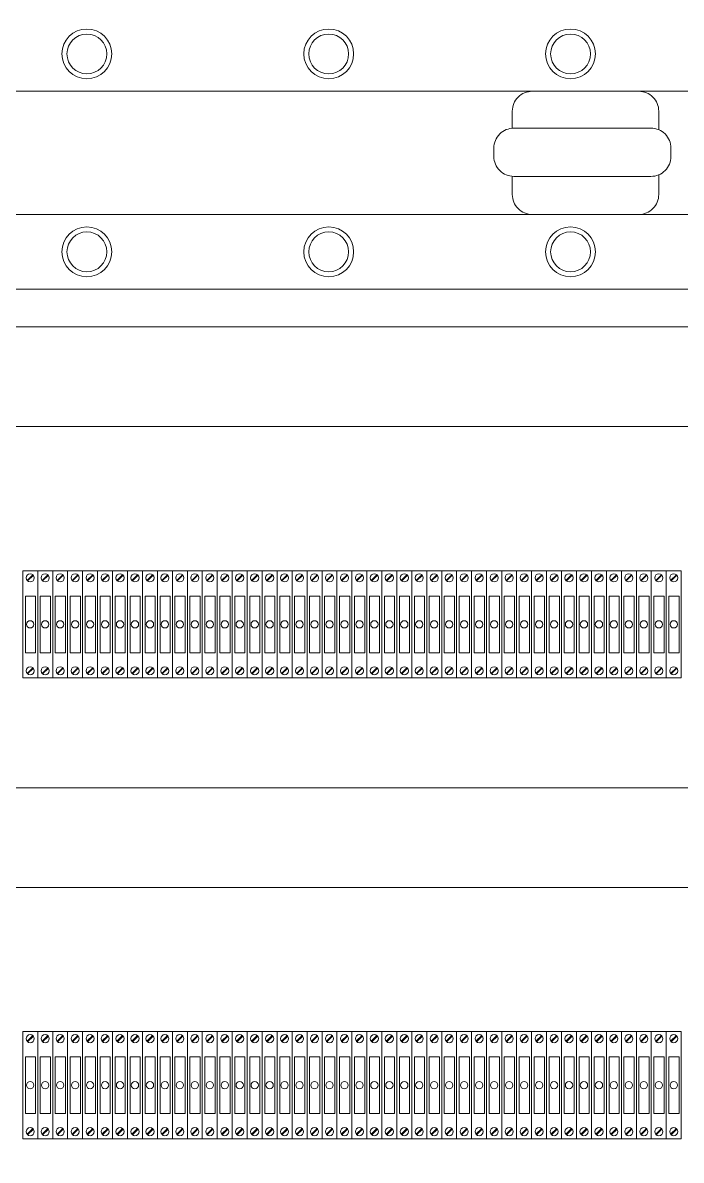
# Model space of a CAD drawing. Header units: millimetres. Extents: x 32721 to 72822, y 57624 to 123188.
# Drawn here: x 43070.8 to 43204.3, y 64935.7 to 65166.4 of the extents above; entities that cross this region are included whole.
import ezdxf

# ---------------------------------------------------------------- set-up
doc = ezdxf.new("R2010")
doc.units = ezdxf.units.MM
doc.header["$LTSCALE"] = 10
doc.layers.add('1轮廓实线层', color=7, linetype='Continuous', lineweight=18)

msp = doc.modelspace()

# ---------------------------------------------------------------- linework, layer by layer
at = {"layer": '1轮廓实线层'}
for p, q in [((42849.54, 65112.33), (43518.7, 65112.33)), ((42874.95, 65104.68), (43493.29, 65104.68)), ((42895.17, 65084.47), (43473.07, 65084.47)), ((43473.07, 65011.24), (42895.17, 65011.24)), ((43473.07, 64991.03), (42895.17, 64991.03))]:
    msp.add_line(p, q, dxfattribs=at)
at = {"layer": '1轮廓实线层', "lineweight": 13}
for p, q in [((43070.8, 65055.25), (43073.84, 65055.25)), ((43070.8, 65033.52), (43070.8, 65055.25)), ((43071.69, 65053.28), (43072.85, 65054.44)), ((43071.79, 65053.18), (43072.95, 65054.34)), ((43073.84, 65055.25), (43073.84, 65033.52)), ((43073.84, 65055.25), (43076.87, 65055.25)), ((43073.84, 65033.52), (43073.84, 65055.25)), ((43074.72, 65053.28), (43075.88, 65054.44)), ((43074.82, 65053.18), (43075.99, 65054.34)), ((43076.87, 65055.25), (43076.87, 65033.52)), ((43076.87, 65055.25), (43079.9, 65055.25)), ((43076.87, 65033.52), (43076.87, 65055.25)), ((43077.75, 65053.28), (43078.92, 65054.44)), ((43077.86, 65053.18), (43079.02, 65054.34)), ((43079.9, 65055.25), (43079.9, 65033.52)), ((43079.9, 65055.25), (43082.94, 65055.25)), ((43079.9, 65033.52), (43079.9, 65055.25)), ((43080.79, 65053.28), (43081.95, 65054.44)), ((43080.89, 65053.18), (43082.05, 65054.34)), ((43082.94, 65055.25), (43082.94, 65033.52)), ((43082.94, 65055.25), (43085.97, 65055.25)), ((43082.94, 65033.52), (43082.94, 65055.25)), ((43083.82, 65053.28), (43084.98, 65054.44)), ((43083.92, 65053.18), (43085.08, 65054.34)), ((43085.97, 65055.25), (43085.97, 65033.52)), ((43085.97, 65055.25), (43089, 65055.25)), ((43085.97, 65033.52), (43085.97, 65055.25)), ((43086.85, 65053.28), (43088.02, 65054.44)), ((43086.96, 65053.18), (43088.12, 65054.34)), ((43089, 65055.25), (43089, 65033.52)), ((43089, 65055.25), (43092.04, 65055.25)), ((43089, 65033.52), (43089, 65055.25)), ((43089.89, 65053.28), (43091.05, 65054.44)), ((43089.99, 65053.18), (43091.15, 65054.34)), ((43092.04, 65055.25), (43092.04, 65033.52)), ((43092.04, 65055.25), (43095.07, 65055.25)), ((43092.04, 65033.52), (43092.04, 65055.25)), ((43092.92, 65053.28), (43094.08, 65054.44)), ((43093.02, 65053.18), (43094.18, 65054.34)), ((43095.07, 65055.25), (43095.07, 65033.52)), ((43095.07, 65055.25), (43098.1, 65055.25)), ((43095.07, 65033.52), (43095.07, 65055.25)), ((43095.95, 65053.28), (43097.12, 65054.44)), ((43096.06, 65053.18), (43097.22, 65054.34)), ((43098.1, 65055.25), (43098.1, 65033.52)), ((43098.1, 65055.25), (43101.13, 65055.25)), ((43098.1, 65033.52), (43098.1, 65055.25)), ((43098.99, 65053.28), (43100.15, 65054.44)), ((43099.09, 65053.18), (43100.25, 65054.34)), ((43101.13, 65055.25), (43101.13, 65033.52)), ((43101.14, 65055.25), (43104.17, 65055.25)), ((43101.14, 65033.52), (43101.14, 65055.25)), ((43102.02, 65053.28), (43103.18, 65054.44)), ((43102.12, 65053.18), (43103.28, 65054.34)), ((43104.17, 65055.25), (43104.17, 65033.52)), ((43104.17, 65055.25), (43107.2, 65055.25)), ((43104.17, 65033.52), (43104.17, 65055.25)), ((43105.05, 65053.28), (43106.21, 65054.44)), ((43105.15, 65053.18), (43106.32, 65054.34)), ((43107.2, 65055.25), (43107.2, 65033.52)), ((43107.2, 65055.25), (43110.23, 65055.25)), ((43107.2, 65033.52), (43107.2, 65055.25)), ((43108.09, 65053.28), (43109.25, 65054.44)), ((43108.19, 65053.18), (43109.35, 65054.34)), ((43110.23, 65055.25), (43110.23, 65033.52)), ((43110.23, 65055.25), (43113.27, 65055.25)), ((43110.23, 65033.52), (43110.23, 65055.25)), ((43111.12, 65053.28), (43112.28, 65054.44)), ((43111.22, 65053.18), (43112.38, 65054.34)), ((43113.27, 65055.25), (43113.27, 65033.52)), ((43113.27, 65055.25), (43116.3, 65055.25)), ((43113.27, 65033.52), (43113.27, 65055.25)), ((43114.15, 65053.28), (43115.31, 65054.44)), ((43114.25, 65053.18), (43115.42, 65054.34)), ((43116.3, 65055.25), (43116.3, 65033.52)), ((43116.3, 65055.25), (43119.33, 65055.25)), ((43116.3, 65033.52), (43116.3, 65055.25)), ((43117.19, 65053.28), (43118.35, 65054.44)), ((43117.29, 65053.18), (43118.45, 65054.34)), ((43119.33, 65055.25), (43119.33, 65033.52)), ((43119.33, 65055.25), (43122.37, 65055.25)), ((43119.33, 65033.52), (43119.33, 65055.25)), ((43120.22, 65053.28), (43121.38, 65054.44)), ((43120.32, 65053.18), (43121.48, 65054.34)), ((43122.37, 65055.25), (43122.37, 65033.52)), ((43122.37, 65055.25), (43125.4, 65055.25)), ((43122.37, 65033.52), (43122.37, 65055.25)), ((43123.25, 65053.28), (43124.41, 65054.44)), ((43123.35, 65053.18), (43124.52, 65054.34)), ((43125.4, 65055.25), (43125.4, 65033.52)), ((43125.4, 65055.25), (43128.43, 65055.25)), ((43125.4, 65033.52), (43125.4, 65055.25)), ((43126.29, 65053.28), (43127.45, 65054.44)), ((43126.39, 65053.18), (43127.55, 65054.34)), ((43128.43, 65055.25), (43128.43, 65033.52)), ((43128.43, 65055.25), (43131.47, 65055.25)), ((43128.43, 65033.52), (43128.43, 65055.25)), ((43129.32, 65053.28), (43130.48, 65054.44)), ((43129.42, 65053.18), (43130.58, 65054.34)), ((43131.47, 65055.25), (43131.47, 65033.52)), ((43131.47, 65055.25), (43134.5, 65055.25)), ((43131.47, 65033.52), (43131.47, 65055.25)), ((43132.35, 65053.28), (43133.51, 65054.44)), ((43132.45, 65053.18), (43133.61, 65054.34)), ((43134.5, 65055.25), (43134.5, 65033.52)), ((43134.5, 65055.25), (43137.53, 65055.25)), ((43134.5, 65033.52), (43134.5, 65055.25)), ((43135.38, 65053.28), (43136.55, 65054.44)), ((43135.49, 65053.18), (43136.65, 65054.34)), ((43137.53, 65055.25), (43137.53, 65033.52)), ((43137.53, 65055.25), (43140.57, 65055.25)), ((43137.53, 65033.52), (43137.53, 65055.25)), ((43138.42, 65053.28), (43139.58, 65054.44)), ((43138.52, 65053.18), (43139.68, 65054.34)), ((43140.57, 65055.25), (43140.57, 65033.52)), ((43140.57, 65055.25), (43143.6, 65055.25)), ((43140.57, 65033.52), (43140.57, 65055.25)), ((43141.45, 65053.28), (43142.61, 65054.44)), ((43141.55, 65053.18), (43142.71, 65054.34)), ((43143.6, 65055.25), (43143.6, 65033.52)), ((43143.6, 65055.25), (43146.63, 65055.25)), ((43143.6, 65033.52), (43143.6, 65055.25)), ((43144.48, 65053.28), (43145.65, 65054.44)), ((43144.59, 65053.18), (43145.75, 65054.34)), ((43146.63, 65055.25), (43146.63, 65033.52)), ((43146.63, 65055.25), (43149.66, 65055.25)), ((43146.63, 65033.52), (43146.63, 65055.25)), ((43147.52, 65053.28), (43148.68, 65054.44)), ((43147.62, 65053.18), (43148.78, 65054.34)), ((43149.66, 65055.25), (43149.66, 65033.52)), ((43149.67, 65055.25), (43152.7, 65055.25)), ((43149.67, 65033.52), (43149.67, 65055.25)), ((43150.55, 65053.28), (43151.71, 65054.44)), ((43150.65, 65053.18), (43151.81, 65054.34)), ((43152.7, 65055.25), (43152.7, 65033.52)), ((43152.7, 65055.25), (43155.73, 65055.25)), ((43152.7, 65033.52), (43152.7, 65055.25)), ((43153.58, 65053.28), (43154.74, 65054.44)), ((43153.69, 65053.18), (43154.85, 65054.34)), ((43155.73, 65055.25), (43155.73, 65033.52)), ((43155.73, 65055.25), (43158.76, 65055.25)), ((43155.73, 65033.52), (43155.73, 65055.25)), ((43156.62, 65053.28), (43157.78, 65054.44)), ((43156.72, 65053.18), (43157.88, 65054.34)), ((43158.76, 65055.25), (43158.76, 65033.52)), ((43158.76, 65055.25), (43161.8, 65055.25)), ((43158.76, 65033.52), (43158.76, 65055.25)), ((43159.65, 65053.28), (43160.81, 65054.44)), ((43159.75, 65053.18), (43160.91, 65054.34)), ((43161.8, 65055.25), (43161.8, 65033.52)), ((43161.8, 65055.25), (43164.83, 65055.25)), ((43161.8, 65033.52), (43161.8, 65055.25)), ((43162.68, 65053.28), (43163.84, 65054.44)), ((43162.78, 65053.18), (43163.95, 65054.34)), ((43164.83, 65055.25), (43164.83, 65033.52)), ((43164.86, 65055.25), (43167.89, 65055.25)), ((43165.74, 65053.28), (43166.9, 65054.44)), ((43165.84, 65053.18), (43167.01, 65054.34)), ((43167.89, 65055.25), (43167.89, 65033.52)), ((43167.89, 65055.25), (43170.92, 65055.25)), ((43167.89, 65033.52), (43167.89, 65055.25)), ((43168.78, 65053.28), (43169.94, 65054.44)), ((43168.88, 65053.18), (43170.04, 65054.34)), ((43170.92, 65055.25), (43170.92, 65033.52)), ((43170.92, 65055.25), (43173.96, 65055.25)), ((43170.92, 65033.52), (43170.92, 65055.25)), ((43171.81, 65053.28), (43172.97, 65054.44)), ((43171.91, 65053.18), (43173.07, 65054.34)), ((43173.96, 65055.25), (43173.96, 65033.52)), ((43173.96, 65055.25), (43176.99, 65055.25)), ((43173.96, 65033.52), (43173.96, 65055.25)), ((43174.84, 65053.28), (43176, 65054.44)), ((43174.94, 65053.18), (43176.11, 65054.34)), ((43176.99, 65055.25), (43176.99, 65033.52)), ((43176.99, 65055.25), (43180.02, 65055.25)), ((43176.99, 65033.52), (43176.99, 65055.25)), ((43177.88, 65053.28), (43179.04, 65054.44)), ((43177.98, 65053.18), (43179.14, 65054.34)), ((43180.02, 65055.25), (43180.02, 65033.52)), ((43180.02, 65055.25), (43183.06, 65055.25)), ((43180.02, 65033.52), (43180.02, 65055.25)), ((43180.91, 65053.28), (43182.07, 65054.44)), ((43181.01, 65053.18), (43182.17, 65054.34)), ((43183.06, 65055.25), (43183.06, 65033.52)), ((43183.06, 65055.25), (43186.09, 65055.25)), ((43183.06, 65033.52), (43183.06, 65055.25)), ((43183.94, 65053.28), (43185.1, 65054.44)), ((43184.04, 65053.18), (43185.21, 65054.34)), ((43186.09, 65055.25), (43186.09, 65033.52)), ((43186.09, 65055.25), (43189.12, 65055.25)), ((43186.09, 65033.52), (43186.09, 65055.25)), ((43186.98, 65053.28), (43188.14, 65054.44)), ((43187.08, 65053.18), (43188.24, 65054.34)), ((43189.12, 65055.25), (43189.12, 65033.52)), ((43189.12, 65055.25), (43192.16, 65055.25)), ((43189.12, 65033.52), (43189.12, 65055.25)), ((43190.01, 65053.28), (43191.17, 65054.44)), ((43190.11, 65053.18), (43191.27, 65054.34)), ((43192.16, 65055.25), (43192.16, 65033.52)), ((43192.16, 65055.25), (43195.19, 65055.25)), ((43192.16, 65033.52), (43192.16, 65055.25)), ((43193.04, 65053.28), (43194.2, 65054.44)), ((43193.14, 65053.18), (43194.3, 65054.34)), ((43195.19, 65055.25), (43195.19, 65033.52)), ((43195.19, 65055.25), (43198.22, 65055.25)), ((43195.19, 65033.52), (43195.19, 65055.25)), ((43196.07, 65053.28), (43197.24, 65054.44)), ((43196.18, 65053.18), (43197.34, 65054.34)), ((43198.22, 65055.25), (43198.22, 65033.52)), ((43198.22, 65055.25), (43201.26, 65055.25)), ((43198.22, 65033.52), (43198.22, 65055.25)), ((43199.11, 65053.28), (43200.27, 65054.44)), ((43199.21, 65053.18), (43200.37, 65054.34)), ((43201.26, 65055.25), (43201.26, 65033.52)), ((43201.26, 65055.25), (43204.29, 65055.25)), ((43201.26, 65033.52), (43201.26, 65055.25)), ((43202.14, 65053.28), (43203.3, 65054.44)), ((43202.24, 65053.18), (43203.4, 65054.34)), ((43204.29, 65055.25), (43204.29, 65033.52)), ((43071.69, 65034.43), (43072.85, 65035.59)), ((43071.79, 65034.33), (43072.95, 65035.49)), ((43074.72, 65034.43), (43075.88, 65035.59)), ((43074.82, 65034.33), (43075.99, 65035.49)), ((43077.75, 65034.43), (43078.92, 65035.59)), ((43077.86, 65034.33), (43079.02, 65035.49)), ((43080.79, 65034.43), (43081.95, 65035.59)), ((43080.89, 65034.33), (43082.05, 65035.49)), ((43083.82, 65034.43), (43084.98, 65035.59)), ((43083.92, 65034.33), (43085.08, 65035.49)), ((43086.85, 65034.43), (43088.02, 65035.59)), ((43086.96, 65034.33), (43088.12, 65035.49)), ((43089.89, 65034.43), (43091.05, 65035.59)), ((43089.99, 65034.33), (43091.15, 65035.49)), ((43092.92, 65034.43), (43094.08, 65035.59)), ((43093.02, 65034.33), (43094.18, 65035.49)), ((43095.95, 65034.43), (43097.12, 65035.59)), ((43096.06, 65034.33), (43097.22, 65035.49)), ((43098.99, 65034.43), (43100.15, 65035.59)), ((43099.09, 65034.33), (43100.25, 65035.49)), ((43102.02, 65034.43), (43103.18, 65035.59)), ((43102.12, 65034.33), (43103.28, 65035.49)), ((43105.05, 65034.43), (43106.21, 65035.59)), ((43105.15, 65034.33), (43106.32, 65035.49)), ((43108.09, 65034.43), (43109.25, 65035.59)), ((43108.19, 65034.33), (43109.35, 65035.49)), ((43111.12, 65034.43), (43112.28, 65035.59)), ((43111.22, 65034.33), (43112.38, 65035.49)), ((43114.15, 65034.43), (43115.31, 65035.59)), ((43114.25, 65034.33), (43115.42, 65035.49)), ((43117.19, 65034.43), (43118.35, 65035.59)), ((43117.29, 65034.33), (43118.45, 65035.49)), ((43120.22, 65034.43), (43121.38, 65035.59)), ((43120.32, 65034.33), (43121.48, 65035.49)), ((43123.25, 65034.43), (43124.41, 65035.59)), ((43123.35, 65034.33), (43124.52, 65035.49)), ((43126.29, 65034.43), (43127.45, 65035.59)), ((43126.39, 65034.33), (43127.55, 65035.49)), ((43129.32, 65034.43), (43130.48, 65035.59)), ((43129.42, 65034.33), (43130.58, 65035.49)), ((43132.35, 65034.43), (43133.51, 65035.59)), ((43132.45, 65034.33), (43133.61, 65035.49)), ((43135.38, 65034.43), (43136.55, 65035.59)), ((43135.49, 65034.33), (43136.65, 65035.49)), ((43138.42, 65034.43), (43139.58, 65035.59)), ((43138.52, 65034.33), (43139.68, 65035.49)), ((43141.45, 65034.43), (43142.61, 65035.59)), ((43141.55, 65034.33), (43142.71, 65035.49)), ((43144.48, 65034.43), (43145.65, 65035.59)), ((43144.59, 65034.33), (43145.75, 65035.49)), ((43147.52, 65034.43), (43148.68, 65035.59)), ((43147.62, 65034.33), (43148.78, 65035.49)), ((43150.55, 65034.43), (43151.71, 65035.59)), ((43150.65, 65034.33), (43151.81, 65035.49)), ((43153.58, 65034.43), (43154.74, 65035.59)), ((43153.69, 65034.33), (43154.85, 65035.49)), ((43156.62, 65034.43), (43157.78, 65035.59)), ((43156.72, 65034.33), (43157.88, 65035.49)), ((43159.65, 65034.43), (43160.81, 65035.59)), ((43159.75, 65034.33), (43160.91, 65035.49)), ((43162.68, 65034.43), (43163.84, 65035.59)), ((43162.78, 65034.33), (43163.95, 65035.49)), ((43165.74, 65034.43), (43166.9, 65035.59)), ((43165.84, 65034.33), (43167.01, 65035.49)), ((43168.78, 65034.43), (43169.94, 65035.59)), ((43168.88, 65034.33), (43170.04, 65035.49)), ((43171.81, 65034.43), (43172.97, 65035.59)), ((43171.91, 65034.33), (43173.07, 65035.49)), ((43174.84, 65034.43), (43176, 65035.59)), ((43174.94, 65034.33), (43176.11, 65035.49)), ((43177.88, 65034.43), (43179.04, 65035.59)), ((43177.98, 65034.33), (43179.14, 65035.49)), ((43180.91, 65034.43), (43182.07, 65035.59)), ((43181.01, 65034.33), (43182.17, 65035.49)), ((43183.94, 65034.43), (43185.1, 65035.59)), ((43184.04, 65034.33), (43185.21, 65035.49)), ((43186.98, 65034.43), (43188.14, 65035.59)), ((43187.08, 65034.33), (43188.24, 65035.49)), ((43190.01, 65034.43), (43191.17, 65035.59)), ((43190.11, 65034.33), (43191.27, 65035.49)), ((43193.04, 65034.43), (43194.2, 65035.59)), ((43193.14, 65034.33), (43194.3, 65035.49)), ((43196.07, 65034.43), (43197.24, 65035.59)), ((43196.18, 65034.33), (43197.34, 65035.49)), ((43199.11, 65034.43), (43200.27, 65035.59)), ((43199.21, 65034.33), (43200.37, 65035.49)), ((43202.14, 65034.43), (43203.3, 65035.59)), ((43202.24, 65034.33), (43203.4, 65035.49)), ((43073.84, 65033.52), (43070.8, 65033.52)), ((43076.87, 65033.52), (43073.84, 65033.52)), ((43079.9, 65033.52), (43076.87, 65033.52)), ((43082.94, 65033.52), (43079.9, 65033.52)), ((43085.97, 65033.52), (43082.94, 65033.52)), ((43089, 65033.52), (43085.97, 65033.52)), ((43092.04, 65033.52), (43089, 65033.52)), ((43095.07, 65033.52), (43092.04, 65033.52)), ((43098.1, 65033.52), (43095.07, 65033.52)), ((43101.13, 65033.52), (43098.1, 65033.52)), ((43104.17, 65033.52), (43101.14, 65033.52)), ((43107.2, 65033.52), (43104.17, 65033.52)), ((43110.23, 65033.52), (43107.2, 65033.52)), ((43113.27, 65033.52), (43110.23, 65033.52)), ((43116.3, 65033.52), (43113.27, 65033.52)), ((43119.33, 65033.52), (43116.3, 65033.52)), ((43122.37, 65033.52), (43119.33, 65033.52)), ((43125.4, 65033.52), (43122.37, 65033.52)), ((43128.43, 65033.52), (43125.4, 65033.52)), ((43131.47, 65033.52), (43128.43, 65033.52)), ((43134.5, 65033.52), (43131.47, 65033.52)), ((43137.53, 65033.52), (43134.5, 65033.52)), ((43140.57, 65033.52), (43137.53, 65033.52)), ((43143.6, 65033.52), (43140.57, 65033.52)), ((43146.63, 65033.52), (43143.6, 65033.52)), ((43149.66, 65033.52), (43146.63, 65033.52)), ((43152.7, 65033.52), (43149.67, 65033.52)), ((43155.73, 65033.52), (43152.7, 65033.52)), ((43158.76, 65033.52), (43155.73, 65033.52)), ((43161.8, 65033.52), (43158.76, 65033.52)), ((43164.83, 65033.52), (43161.8, 65033.52)), ((43167.89, 65033.52), (43164.86, 65033.52)), ((43170.92, 65033.52), (43167.89, 65033.52)), ((43173.96, 65033.52), (43170.92, 65033.52)), ((43176.99, 65033.52), (43173.96, 65033.52)), ((43180.02, 65033.52), (43176.99, 65033.52)), ((43183.06, 65033.52), (43180.02, 65033.52)), ((43186.09, 65033.52), (43183.06, 65033.52)), ((43189.12, 65033.52), (43186.09, 65033.52)), ((43192.16, 65033.52), (43189.12, 65033.52)), ((43195.19, 65033.52), (43192.16, 65033.52)), ((43198.22, 65033.52), (43195.19, 65033.52)), ((43201.26, 65033.52), (43198.22, 65033.52)), ((43204.29, 65033.52), (43201.26, 65033.52)), ((43070.8, 64961.81), (43073.84, 64961.81)), ((43070.8, 64940.07), (43070.8, 64961.81)), ((43073.84, 64961.81), (43073.84, 64940.07)), ((43073.84, 64961.81), (43076.87, 64961.81)), ((43073.84, 64940.07), (43073.84, 64961.81)), ((43076.87, 64961.81), (43076.87, 64940.07)), ((43076.87, 64961.81), (43079.9, 64961.81)), ((43076.87, 64940.07), (43076.87, 64961.81)), ((43079.9, 64961.81), (43079.9, 64940.07)), ((43079.9, 64961.81), (43082.94, 64961.81)), ((43079.9, 64940.07), (43079.9, 64961.81)), ((43082.94, 64961.81), (43082.94, 64940.07)), ((43082.94, 64961.81), (43085.97, 64961.81)), ((43082.94, 64940.07), (43082.94, 64961.81)), ((43085.97, 64961.81), (43085.97, 64940.07)), ((43085.97, 64961.81), (43089, 64961.81)), ((43085.97, 64940.07), (43085.97, 64961.81)), ((43089, 64961.81), (43089, 64940.07)), ((43089, 64961.81), (43092.04, 64961.81)), ((43089, 64940.07), (43089, 64961.81)), ((43092.04, 64961.81), (43092.04, 64940.07)), ((43092.04, 64961.81), (43095.07, 64961.81)), ((43092.04, 64940.07), (43092.04, 64961.81)), ((43095.07, 64961.81), (43095.07, 64940.07)), ((43095.07, 64961.81), (43098.1, 64961.81)), ((43095.07, 64940.07), (43095.07, 64961.81)), ((43098.1, 64961.81), (43098.1, 64940.07)), ((43098.1, 64961.81), (43101.13, 64961.81)), ((43098.1, 64940.07), (43098.1, 64961.81)), ((43101.13, 64961.81), (43101.13, 64940.07)), ((43101.14, 64961.81), (43104.17, 64961.81)), ((43101.14, 64940.07), (43101.14, 64961.81)), ((43104.17, 64961.81), (43104.17, 64940.07)), ((43104.17, 64961.81), (43107.2, 64961.81)), ((43104.17, 64940.07), (43104.17, 64961.81)), ((43107.2, 64961.81), (43107.2, 64940.07)), ((43107.2, 64961.81), (43110.23, 64961.81)), ((43107.2, 64940.07), (43107.2, 64961.81)), ((43110.23, 64961.81), (43110.23, 64940.07)), ((43110.23, 64961.81), (43113.27, 64961.81)), ((43110.23, 64940.07), (43110.23, 64961.81)), ((43113.27, 64961.81), (43113.27, 64940.07)), ((43113.27, 64961.81), (43116.3, 64961.81)), ((43113.27, 64940.07), (43113.27, 64961.81)), ((43116.3, 64961.81), (43116.3, 64940.07)), ((43116.3, 64961.81), (43119.33, 64961.81)), ((43116.3, 64940.07), (43116.3, 64961.81)), ((43119.33, 64961.81), (43119.33, 64940.07)), ((43119.33, 64961.81), (43122.37, 64961.81)), ((43119.33, 64940.07), (43119.33, 64961.81)), ((43122.37, 64961.81), (43122.37, 64940.07)), ((43122.37, 64961.81), (43125.4, 64961.81)), ((43122.37, 64940.07), (43122.37, 64961.81)), ((43125.4, 64961.81), (43125.4, 64940.07)), ((43125.4, 64961.81), (43128.43, 64961.81)), ((43125.4, 64940.07), (43125.4, 64961.81)), ((43128.43, 64961.81), (43128.43, 64940.07)), ((43128.43, 64961.81), (43131.47, 64961.81)), ((43128.43, 64940.07), (43128.43, 64961.81)), ((43131.47, 64961.81), (43131.47, 64940.07)), ((43131.47, 64961.81), (43134.5, 64961.81)), ((43131.47, 64940.07), (43131.47, 64961.81)), ((43134.5, 64961.81), (43134.5, 64940.07)), ((43134.5, 64961.81), (43137.53, 64961.81)), ((43134.5, 64940.07), (43134.5, 64961.81)), ((43137.53, 64961.81), (43137.53, 64940.07)), ((43137.53, 64961.81), (43140.57, 64961.81)), ((43137.53, 64940.07), (43137.53, 64961.81)), ((43140.57, 64961.81), (43140.57, 64940.07)), ((43140.57, 64961.81), (43143.6, 64961.81)), ((43140.57, 64940.07), (43140.57, 64961.81)), ((43143.6, 64961.81), (43143.6, 64940.07)), ((43143.6, 64961.81), (43146.63, 64961.81)), ((43143.6, 64940.07), (43143.6, 64961.81)), ((43146.63, 64961.81), (43146.63, 64940.07)), ((43146.63, 64961.81), (43149.66, 64961.81)), ((43146.63, 64940.07), (43146.63, 64961.81)), ((43149.66, 64961.81), (43149.66, 64940.07)), ((43149.67, 64961.81), (43152.7, 64961.81)), ((43149.67, 64940.07), (43149.67, 64961.81)), ((43152.7, 64961.81), (43152.7, 64940.07)), ((43152.7, 64961.81), (43155.73, 64961.81)), ((43152.7, 64940.07), (43152.7, 64961.81)), ((43155.73, 64961.81), (43155.73, 64940.07)), ((43155.73, 64961.81), (43158.76, 64961.81)), ((43155.73, 64940.07), (43155.73, 64961.81)), ((43158.76, 64961.81), (43158.76, 64940.07)), ((43158.76, 64961.81), (43161.8, 64961.81)), ((43158.76, 64940.07), (43158.76, 64961.81)), ((43161.8, 64961.81), (43161.8, 64940.07)), ((43161.8, 64961.81), (43164.83, 64961.81)), ((43161.8, 64940.07), (43161.8, 64961.81)), ((43164.83, 64961.81), (43164.83, 64940.07)), ((43164.86, 64961.81), (43167.89, 64961.81)), ((43167.89, 64961.81), (43167.89, 64940.07)), ((43167.89, 64961.81), (43170.92, 64961.81)), ((43167.89, 64940.07), (43167.89, 64961.81)), ((43170.92, 64961.81), (43170.92, 64940.07)), ((43170.92, 64961.81), (43173.96, 64961.81)), ((43170.92, 64940.07), (43170.92, 64961.81)), ((43173.96, 64961.81), (43173.96, 64940.07)), ((43173.96, 64961.81), (43176.99, 64961.81)), ((43173.96, 64940.07), (43173.96, 64961.81)), ((43176.99, 64961.81), (43176.99, 64940.07)), ((43176.99, 64961.81), (43180.02, 64961.81)), ((43176.99, 64940.07), (43176.99, 64961.81)), ((43180.02, 64961.81), (43180.02, 64940.07)), ((43180.02, 64961.81), (43183.06, 64961.81)), ((43180.02, 64940.07), (43180.02, 64961.81)), ((43183.06, 64961.81), (43183.06, 64940.07)), ((43183.06, 64961.81), (43186.09, 64961.81)), ((43183.06, 64940.07), (43183.06, 64961.81)), ((43186.09, 64961.81), (43186.09, 64940.07)), ((43186.09, 64961.81), (43189.12, 64961.81)), ((43186.09, 64940.07), (43186.09, 64961.81)), ((43189.12, 64961.81), (43189.12, 64940.07)), ((43189.12, 64961.81), (43192.16, 64961.81)), ((43189.12, 64940.07), (43189.12, 64961.81)), ((43192.16, 64961.81), (43192.16, 64940.07)), ((43192.16, 64961.81), (43195.19, 64961.81)), ((43192.16, 64940.07), (43192.16, 64961.81)), ((43195.19, 64961.81), (43195.19, 64940.07)), ((43195.19, 64961.81), (43198.22, 64961.81)), ((43195.19, 64940.07), (43195.19, 64961.81)), ((43198.22, 64961.81), (43198.22, 64940.07)), ((43198.22, 64961.81), (43201.26, 64961.81)), ((43198.22, 64940.07), (43198.22, 64961.81)), ((43201.26, 64961.81), (43201.26, 64940.07)), ((43201.26, 64961.81), (43204.29, 64961.81)), ((43201.26, 64940.07), (43201.26, 64961.81)), ((43204.29, 64961.81), (43204.29, 64940.07)), ((43071.69, 64959.84), (43072.85, 64961)), ((43071.79, 64959.73), (43072.95, 64960.9)), ((43074.72, 64959.84), (43075.88, 64961)), ((43074.82, 64959.73), (43075.99, 64960.9)), ((43077.75, 64959.84), (43078.92, 64961)), ((43077.86, 64959.73), (43079.02, 64960.9)), ((43080.79, 64959.84), (43081.95, 64961)), ((43080.89, 64959.73), (43082.05, 64960.9)), ((43083.82, 64959.84), (43084.98, 64961)), ((43083.92, 64959.73), (43085.08, 64960.9)), ((43086.85, 64959.84), (43088.02, 64961)), ((43086.96, 64959.73), (43088.12, 64960.9)), ((43089.89, 64959.84), (43091.05, 64961)), ((43089.99, 64959.73), (43091.15, 64960.9)), ((43092.92, 64959.84), (43094.08, 64961)), ((43093.02, 64959.73), (43094.18, 64960.9)), ((43095.95, 64959.84), (43097.12, 64961)), ((43096.06, 64959.73), (43097.22, 64960.9)), ((43098.99, 64959.84), (43100.15, 64961)), ((43099.09, 64959.73), (43100.25, 64960.9)), ((43102.02, 64959.84), (43103.18, 64961)), ((43102.12, 64959.73), (43103.28, 64960.9)), ((43105.05, 64959.84), (43106.21, 64961)), ((43105.15, 64959.73), (43106.32, 64960.9)), ((43108.09, 64959.84), (43109.25, 64961)), ((43108.19, 64959.73), (43109.35, 64960.9)), ((43111.12, 64959.84), (43112.28, 64961)), ((43111.22, 64959.73), (43112.38, 64960.9)), ((43114.15, 64959.84), (43115.31, 64961)), ((43114.25, 64959.73), (43115.42, 64960.9)), ((43117.19, 64959.84), (43118.35, 64961)), ((43117.29, 64959.73), (43118.45, 64960.9)), ((43120.22, 64959.84), (43121.38, 64961)), ((43120.32, 64959.73), (43121.48, 64960.9)), ((43123.25, 64959.84), (43124.41, 64961)), ((43123.35, 64959.73), (43124.52, 64960.9)), ((43126.29, 64959.84), (43127.45, 64961)), ((43126.39, 64959.73), (43127.55, 64960.9)), ((43129.32, 64959.84), (43130.48, 64961)), ((43129.42, 64959.73), (43130.58, 64960.9)), ((43132.35, 64959.84), (43133.51, 64961)), ((43132.45, 64959.73), (43133.61, 64960.9)), ((43135.38, 64959.84), (43136.55, 64961)), ((43135.49, 64959.73), (43136.65, 64960.9)), ((43138.42, 64959.84), (43139.58, 64961)), ((43138.52, 64959.73), (43139.68, 64960.9)), ((43141.45, 64959.84), (43142.61, 64961)), ((43141.55, 64959.73), (43142.71, 64960.9)), ((43144.48, 64959.84), (43145.65, 64961)), ((43144.59, 64959.73), (43145.75, 64960.9)), ((43147.52, 64959.84), (43148.68, 64961)), ((43147.62, 64959.73), (43148.78, 64960.9)), ((43150.55, 64959.84), (43151.71, 64961)), ((43150.65, 64959.73), (43151.81, 64960.9)), ((43153.58, 64959.84), (43154.74, 64961)), ((43153.69, 64959.73), (43154.85, 64960.9)), ((43156.62, 64959.84), (43157.78, 64961)), ((43156.72, 64959.73), (43157.88, 64960.9)), ((43159.65, 64959.84), (43160.81, 64961)), ((43159.75, 64959.73), (43160.91, 64960.9)), ((43162.68, 64959.84), (43163.84, 64961)), ((43162.78, 64959.73), (43163.95, 64960.9)), ((43165.74, 64959.84), (43166.9, 64961)), ((43165.84, 64959.73), (43167.01, 64960.9)), ((43168.78, 64959.84), (43169.94, 64961)), ((43168.88, 64959.73), (43170.04, 64960.9)), ((43171.81, 64959.84), (43172.97, 64961)), ((43171.91, 64959.73), (43173.07, 64960.9)), ((43174.84, 64959.84), (43176, 64961)), ((43174.94, 64959.73), (43176.11, 64960.9)), ((43177.88, 64959.84), (43179.04, 64961)), ((43177.98, 64959.73), (43179.14, 64960.9)), ((43180.91, 64959.84), (43182.07, 64961)), ((43181.01, 64959.73), (43182.17, 64960.9)), ((43183.94, 64959.84), (43185.1, 64961)), ((43184.04, 64959.73), (43185.21, 64960.9)), ((43186.98, 64959.84), (43188.14, 64961)), ((43187.08, 64959.73), (43188.24, 64960.9)), ((43190.01, 64959.84), (43191.17, 64961)), ((43190.11, 64959.73), (43191.27, 64960.9)), ((43193.04, 64959.84), (43194.2, 64961)), ((43193.14, 64959.73), (43194.3, 64960.9)), ((43196.07, 64959.84), (43197.24, 64961)), ((43196.18, 64959.73), (43197.34, 64960.9)), ((43199.11, 64959.84), (43200.27, 64961)), ((43199.21, 64959.73), (43200.37, 64960.9)), ((43202.14, 64959.84), (43203.3, 64961)), ((43202.24, 64959.73), (43203.4, 64960.9)), ((43071.69, 64940.99), (43072.85, 64942.15)), ((43071.79, 64940.88), (43072.95, 64942.05)), ((43074.72, 64940.99), (43075.88, 64942.15)), ((43074.82, 64940.88), (43075.99, 64942.05)), ((43077.75, 64940.99), (43078.92, 64942.15)), ((43077.86, 64940.88), (43079.02, 64942.05)), ((43080.79, 64940.99), (43081.95, 64942.15)), ((43080.89, 64940.88), (43082.05, 64942.05)), ((43083.82, 64940.99), (43084.98, 64942.15)), ((43083.92, 64940.88), (43085.08, 64942.05)), ((43086.85, 64940.99), (43088.02, 64942.15)), ((43086.96, 64940.88), (43088.12, 64942.05)), ((43089.89, 64940.99), (43091.05, 64942.15)), ((43089.99, 64940.88), (43091.15, 64942.05)), ((43092.92, 64940.99), (43094.08, 64942.15)), ((43093.02, 64940.88), (43094.18, 64942.05)), ((43095.95, 64940.99), (43097.12, 64942.15)), ((43096.06, 64940.88), (43097.22, 64942.05)), ((43098.99, 64940.99), (43100.15, 64942.15)), ((43099.09, 64940.88), (43100.25, 64942.05)), ((43102.02, 64940.99), (43103.18, 64942.15)), ((43102.12, 64940.88), (43103.28, 64942.05)), ((43105.05, 64940.99), (43106.21, 64942.15)), ((43105.15, 64940.88), (43106.32, 64942.05)), ((43108.09, 64940.99), (43109.25, 64942.15)), ((43108.19, 64940.88), (43109.35, 64942.05)), ((43111.12, 64940.99), (43112.28, 64942.15)), ((43111.22, 64940.88), (43112.38, 64942.05)), ((43114.15, 64940.99), (43115.31, 64942.15)), ((43114.25, 64940.88), (43115.42, 64942.05)), ((43117.19, 64940.99), (43118.35, 64942.15)), ((43117.29, 64940.88), (43118.45, 64942.05)), ((43120.22, 64940.99), (43121.38, 64942.15)), ((43120.32, 64940.88), (43121.48, 64942.05)), ((43123.25, 64940.99), (43124.41, 64942.15)), ((43123.35, 64940.88), (43124.52, 64942.05)), ((43126.29, 64940.99), (43127.45, 64942.15)), ((43126.39, 64940.88), (43127.55, 64942.05)), ((43129.32, 64940.99), (43130.48, 64942.15)), ((43129.42, 64940.88), (43130.58, 64942.05)), ((43132.35, 64940.99), (43133.51, 64942.15)), ((43132.45, 64940.88), (43133.61, 64942.05)), ((43135.38, 64940.99), (43136.55, 64942.15)), ((43135.49, 64940.88), (43136.65, 64942.05)), ((43138.42, 64940.99), (43139.58, 64942.15)), ((43138.52, 64940.88), (43139.68, 64942.05)), ((43141.45, 64940.99), (43142.61, 64942.15)), ((43141.55, 64940.88), (43142.71, 64942.05)), ((43144.48, 64940.99), (43145.65, 64942.15)), ((43144.59, 64940.88), (43145.75, 64942.05)), ((43147.52, 64940.99), (43148.68, 64942.15)), ((43147.62, 64940.88), (43148.78, 64942.05)), ((43150.55, 64940.99), (43151.71, 64942.15)), ((43150.65, 64940.88), (43151.81, 64942.05)), ((43153.58, 64940.99), (43154.74, 64942.15)), ((43153.69, 64940.88), (43154.85, 64942.05)), ((43156.62, 64940.99), (43157.78, 64942.15)), ((43156.72, 64940.88), (43157.88, 64942.05)), ((43159.65, 64940.99), (43160.81, 64942.15)), ((43159.75, 64940.88), (43160.91, 64942.05)), ((43162.68, 64940.99), (43163.84, 64942.15)), ((43162.78, 64940.88), (43163.95, 64942.05)), ((43165.74, 64940.99), (43166.9, 64942.15)), ((43165.84, 64940.88), (43167.01, 64942.05)), ((43168.78, 64940.99), (43169.94, 64942.15)), ((43168.88, 64940.88), (43170.04, 64942.05)), ((43171.81, 64940.99), (43172.97, 64942.15)), ((43171.91, 64940.88), (43173.07, 64942.05)), ((43174.84, 64940.99), (43176, 64942.15)), ((43174.94, 64940.88), (43176.11, 64942.05)), ((43177.88, 64940.99), (43179.04, 64942.15)), ((43177.98, 64940.88), (43179.14, 64942.05)), ((43180.91, 64940.99), (43182.07, 64942.15)), ((43181.01, 64940.88), (43182.17, 64942.05)), ((43183.94, 64940.99), (43185.1, 64942.15)), ((43184.04, 64940.88), (43185.21, 64942.05)), ((43186.98, 64940.99), (43188.14, 64942.15)), ((43187.08, 64940.88), (43188.24, 64942.05)), ((43190.01, 64940.99), (43191.17, 64942.15)), ((43190.11, 64940.88), (43191.27, 64942.05)), ((43193.04, 64940.99), (43194.2, 64942.15)), ((43193.14, 64940.88), (43194.3, 64942.05)), ((43196.07, 64940.99), (43197.24, 64942.15)), ((43196.18, 64940.88), (43197.34, 64942.05)), ((43199.11, 64940.99), (43200.27, 64942.15)), ((43199.21, 64940.88), (43200.37, 64942.05)), ((43202.14, 64940.99), (43203.3, 64942.15)), ((43202.24, 64940.88), (43203.4, 64942.05)), ((43073.84, 64940.07), (43070.8, 64940.07)), ((43076.87, 64940.07), (43073.84, 64940.07)), ((43079.9, 64940.07), (43076.87, 64940.07)), ((43082.94, 64940.07), (43079.9, 64940.07)), ((43085.97, 64940.07), (43082.94, 64940.07)), ((43089, 64940.07), (43085.97, 64940.07)), ((43092.04, 64940.07), (43089, 64940.07)), ((43095.07, 64940.07), (43092.04, 64940.07)), ((43098.1, 64940.07), (43095.07, 64940.07)), ((43101.13, 64940.07), (43098.1, 64940.07)), ((43104.17, 64940.07), (43101.14, 64940.07)), ((43107.2, 64940.07), (43104.17, 64940.07)), ((43110.23, 64940.07), (43107.2, 64940.07)), ((43113.27, 64940.07), (43110.23, 64940.07)), ((43116.3, 64940.07), (43113.27, 64940.07)), ((43119.33, 64940.07), (43116.3, 64940.07)), ((43122.37, 64940.07), (43119.33, 64940.07)), ((43125.4, 64940.07), (43122.37, 64940.07)), ((43128.43, 64940.07), (43125.4, 64940.07)), ((43131.47, 64940.07), (43128.43, 64940.07)), ((43134.5, 64940.07), (43131.47, 64940.07)), ((43137.53, 64940.07), (43134.5, 64940.07)), ((43140.57, 64940.07), (43137.53, 64940.07)), ((43143.6, 64940.07), (43140.57, 64940.07)), ((43146.63, 64940.07), (43143.6, 64940.07)), ((43149.66, 64940.07), (43146.63, 64940.07)), ((43152.7, 64940.07), (43149.67, 64940.07)), ((43155.73, 64940.07), (43152.7, 64940.07)), ((43158.76, 64940.07), (43155.73, 64940.07)), ((43161.8, 64940.07), (43158.76, 64940.07)), ((43164.83, 64940.07), (43161.8, 64940.07)), ((43167.89, 64940.07), (43164.86, 64940.07)), ((43170.92, 64940.07), (43167.89, 64940.07)), ((43173.96, 64940.07), (43170.92, 64940.07)), ((43176.99, 64940.07), (43173.96, 64940.07)), ((43180.02, 64940.07), (43176.99, 64940.07)), ((43183.06, 64940.07), (43180.02, 64940.07)), ((43186.09, 64940.07), (43183.06, 64940.07)), ((43189.12, 64940.07), (43186.09, 64940.07)), ((43192.16, 64940.07), (43189.12, 64940.07)), ((43195.19, 64940.07), (43192.16, 64940.07)), ((43198.22, 64940.07), (43195.19, 64940.07)), ((43201.26, 64940.07), (43198.22, 64940.07)), ((43204.29, 64940.07), (43201.26, 64940.07))]:
    msp.add_line(p, q, dxfattribs=at)
at = {"layer": '1轮廓实线层'}
for points in [[(43533.62, 65152.46), (42836.15, 65152.46, -0.414214), (42831.1, 65157.52), (42831.1, 65551.74, -0.414214), (42836.15, 65556.79)], [(43170.04, 65144.98), (43170.04, 65148.42, -0.414214), (43174.09, 65152.46), (43195.69, 65152.46, -0.414214), (43199.73, 65148.42), (43199.73, 65144.67)], [(43199.73, 65135.53), (43199.73, 65131.53, -0.414214), (43195.69, 65127.49), (43174.09, 65127.49, -0.414214), (43170.04, 65131.53), (43170.04, 65135.22)], [(42835.14, 64874.78, -0.414214), (42831.1, 64878.82), (42831.1, 65123.44, -0.414214), (42835.14, 65127.49), (43241.95, 65127.49)]]:
    msp.add_lwpolyline(points, format="xyb", dxfattribs=at)
msp.add_lwpolyline([(43166.31, 65140.95, -0.414214), (43170.35, 65144.99), (43198.15, 65144.99, -0.414214), (43202.2, 65140.95), (43202.2, 65139.25, -0.414214), (43198.15, 65135.21), (43170.35, 65135.21, -0.414214), (43166.31, 65139.25)], format="xyb", close=True, dxfattribs=at)
at = {"layer": '1轮廓实线层', "lineweight": 13}
for points in [[(43071.33, 65050.11), (43073.39, 65050.11), (43073.39, 65038.61), (43071.33, 65038.61)], [(43074.36, 65050.11), (43076.42, 65050.11), (43076.42, 65038.61), (43074.36, 65038.61)], [(43077.39, 65050.11), (43079.46, 65050.11), (43079.46, 65038.61), (43077.39, 65038.61)], [(43080.43, 65050.11), (43082.49, 65050.11), (43082.49, 65038.61), (43080.43, 65038.61)], [(43083.46, 65050.11), (43085.52, 65050.11), (43085.52, 65038.61), (43083.46, 65038.61)], [(43086.49, 65050.11), (43088.55, 65050.11), (43088.55, 65038.61), (43086.49, 65038.61)], [(43089.53, 65050.11), (43091.59, 65050.11), (43091.59, 65038.61), (43089.53, 65038.61)], [(43092.56, 65050.11), (43094.62, 65050.11), (43094.62, 65038.61), (43092.56, 65038.61)], [(43095.59, 65050.11), (43097.65, 65050.11), (43097.65, 65038.61), (43095.59, 65038.61)], [(43098.63, 65050.11), (43100.69, 65050.11), (43100.69, 65038.61), (43098.63, 65038.61)], [(43101.66, 65050.11), (43103.72, 65050.11), (43103.72, 65038.61), (43101.66, 65038.61)], [(43104.69, 65050.11), (43106.75, 65050.11), (43106.75, 65038.61), (43104.69, 65038.61)], [(43107.72, 65050.11), (43109.79, 65050.11), (43109.79, 65038.61), (43107.72, 65038.61)], [(43110.76, 65050.11), (43112.82, 65050.11), (43112.82, 65038.61), (43110.76, 65038.61)], [(43113.79, 65050.11), (43115.85, 65050.11), (43115.85, 65038.61), (43113.79, 65038.61)], [(43116.82, 65050.11), (43118.89, 65050.11), (43118.89, 65038.61), (43116.82, 65038.61)], [(43119.86, 65050.11), (43121.92, 65050.11), (43121.92, 65038.61), (43119.86, 65038.61)], [(43122.89, 65050.11), (43124.95, 65050.11), (43124.95, 65038.61), (43122.89, 65038.61)], [(43125.92, 65050.11), (43127.99, 65050.11), (43127.99, 65038.61), (43125.92, 65038.61)], [(43128.96, 65050.11), (43131.02, 65050.11), (43131.02, 65038.61), (43128.96, 65038.61)], [(43131.99, 65050.11), (43134.05, 65050.11), (43134.05, 65038.61), (43131.99, 65038.61)], [(43135.02, 65050.11), (43137.09, 65050.11), (43137.09, 65038.61), (43135.02, 65038.61)], [(43138.06, 65050.11), (43140.12, 65050.11), (43140.12, 65038.61), (43138.06, 65038.61)], [(43141.09, 65050.11), (43143.15, 65050.11), (43143.15, 65038.61), (43141.09, 65038.61)], [(43144.12, 65050.11), (43146.18, 65050.11), (43146.18, 65038.61), (43144.12, 65038.61)], [(43147.16, 65050.11), (43149.22, 65050.11), (43149.22, 65038.61), (43147.16, 65038.61)], [(43150.19, 65050.11), (43152.25, 65050.11), (43152.25, 65038.61), (43150.19, 65038.61)], [(43153.22, 65050.11), (43155.28, 65050.11), (43155.28, 65038.61), (43153.22, 65038.61)], [(43156.25, 65050.11), (43158.32, 65050.11), (43158.32, 65038.61), (43156.25, 65038.61)], [(43159.29, 65050.11), (43161.35, 65050.11), (43161.35, 65038.61), (43159.29, 65038.61)], [(43162.32, 65050.11), (43164.38, 65050.11), (43164.38, 65038.61), (43162.32, 65038.61)], [(43165.38, 65050.11), (43167.44, 65050.11), (43167.44, 65038.61), (43165.38, 65038.61)], [(43168.41, 65050.11), (43170.48, 65050.11), (43170.48, 65038.61), (43168.41, 65038.61)], [(43171.45, 65050.11), (43173.51, 65050.11), (43173.51, 65038.61), (43171.45, 65038.61)], [(43174.48, 65050.11), (43176.54, 65050.11), (43176.54, 65038.61), (43174.48, 65038.61)], [(43177.51, 65050.11), (43179.58, 65050.11), (43179.58, 65038.61), (43177.51, 65038.61)], [(43180.55, 65050.11), (43182.61, 65050.11), (43182.61, 65038.61), (43180.55, 65038.61)], [(43183.58, 65050.11), (43185.64, 65050.11), (43185.64, 65038.61), (43183.58, 65038.61)], [(43186.61, 65050.11), (43188.68, 65050.11), (43188.68, 65038.61), (43186.61, 65038.61)], [(43189.65, 65050.11), (43191.71, 65050.11), (43191.71, 65038.61), (43189.65, 65038.61)], [(43192.68, 65050.11), (43194.74, 65050.11), (43194.74, 65038.61), (43192.68, 65038.61)], [(43195.71, 65050.11), (43197.77, 65050.11), (43197.77, 65038.61), (43195.71, 65038.61)], [(43198.75, 65050.11), (43200.81, 65050.11), (43200.81, 65038.61), (43198.75, 65038.61)], [(43201.78, 65050.11), (43203.84, 65050.11), (43203.84, 65038.61), (43201.78, 65038.61)], [(43071.33, 64956.67), (43073.39, 64956.67), (43073.39, 64945.17), (43071.33, 64945.17)], [(43074.36, 64956.67), (43076.42, 64956.67), (43076.42, 64945.17), (43074.36, 64945.17)], [(43077.39, 64956.67), (43079.46, 64956.67), (43079.46, 64945.17), (43077.39, 64945.17)], [(43080.43, 64956.67), (43082.49, 64956.67), (43082.49, 64945.17), (43080.43, 64945.17)], [(43083.46, 64956.67), (43085.52, 64956.67), (43085.52, 64945.17), (43083.46, 64945.17)], [(43086.49, 64956.67), (43088.55, 64956.67), (43088.55, 64945.17), (43086.49, 64945.17)], [(43089.53, 64956.67), (43091.59, 64956.67), (43091.59, 64945.17), (43089.53, 64945.17)], [(43092.56, 64956.67), (43094.62, 64956.67), (43094.62, 64945.17), (43092.56, 64945.17)], [(43095.59, 64956.67), (43097.65, 64956.67), (43097.65, 64945.17), (43095.59, 64945.17)], [(43098.63, 64956.67), (43100.69, 64956.67), (43100.69, 64945.17), (43098.63, 64945.17)], [(43101.66, 64956.67), (43103.72, 64956.67), (43103.72, 64945.17), (43101.66, 64945.17)], [(43104.69, 64956.67), (43106.75, 64956.67), (43106.75, 64945.17), (43104.69, 64945.17)], [(43107.72, 64956.67), (43109.79, 64956.67), (43109.79, 64945.17), (43107.72, 64945.17)], [(43110.76, 64956.67), (43112.82, 64956.67), (43112.82, 64945.17), (43110.76, 64945.17)], [(43113.79, 64956.67), (43115.85, 64956.67), (43115.85, 64945.17), (43113.79, 64945.17)], [(43116.82, 64956.67), (43118.89, 64956.67), (43118.89, 64945.17), (43116.82, 64945.17)], [(43119.86, 64956.67), (43121.92, 64956.67), (43121.92, 64945.17), (43119.86, 64945.17)], [(43122.89, 64956.67), (43124.95, 64956.67), (43124.95, 64945.17), (43122.89, 64945.17)], [(43125.92, 64956.67), (43127.99, 64956.67), (43127.99, 64945.17), (43125.92, 64945.17)], [(43128.96, 64956.67), (43131.02, 64956.67), (43131.02, 64945.17), (43128.96, 64945.17)], [(43131.99, 64956.67), (43134.05, 64956.67), (43134.05, 64945.17), (43131.99, 64945.17)], [(43135.02, 64956.67), (43137.09, 64956.67), (43137.09, 64945.17), (43135.02, 64945.17)], [(43138.06, 64956.67), (43140.12, 64956.67), (43140.12, 64945.17), (43138.06, 64945.17)], [(43141.09, 64956.67), (43143.15, 64956.67), (43143.15, 64945.17), (43141.09, 64945.17)], [(43144.12, 64956.67), (43146.18, 64956.67), (43146.18, 64945.17), (43144.12, 64945.17)], [(43147.16, 64956.67), (43149.22, 64956.67), (43149.22, 64945.17), (43147.16, 64945.17)], [(43150.19, 64956.67), (43152.25, 64956.67), (43152.25, 64945.17), (43150.19, 64945.17)], [(43153.22, 64956.67), (43155.28, 64956.67), (43155.28, 64945.17), (43153.22, 64945.17)], [(43156.25, 64956.67), (43158.32, 64956.67), (43158.32, 64945.17), (43156.25, 64945.17)], [(43159.29, 64956.67), (43161.35, 64956.67), (43161.35, 64945.17), (43159.29, 64945.17)], [(43162.32, 64956.67), (43164.38, 64956.67), (43164.38, 64945.17), (43162.32, 64945.17)], [(43165.38, 64956.67), (43167.44, 64956.67), (43167.44, 64945.17), (43165.38, 64945.17)], [(43168.41, 64956.67), (43170.48, 64956.67), (43170.48, 64945.17), (43168.41, 64945.17)], [(43171.45, 64956.67), (43173.51, 64956.67), (43173.51, 64945.17), (43171.45, 64945.17)], [(43174.48, 64956.67), (43176.54, 64956.67), (43176.54, 64945.17), (43174.48, 64945.17)], [(43177.51, 64956.67), (43179.58, 64956.67), (43179.58, 64945.17), (43177.51, 64945.17)], [(43180.55, 64956.67), (43182.61, 64956.67), (43182.61, 64945.17), (43180.55, 64945.17)], [(43183.58, 64956.67), (43185.64, 64956.67), (43185.64, 64945.17), (43183.58, 64945.17)], [(43186.61, 64956.67), (43188.68, 64956.67), (43188.68, 64945.17), (43186.61, 64945.17)], [(43189.65, 64956.67), (43191.71, 64956.67), (43191.71, 64945.17), (43189.65, 64945.17)], [(43192.68, 64956.67), (43194.74, 64956.67), (43194.74, 64945.17), (43192.68, 64945.17)], [(43195.71, 64956.67), (43197.77, 64956.67), (43197.77, 64945.17), (43195.71, 64945.17)], [(43198.75, 64956.67), (43200.81, 64956.67), (43200.81, 64945.17), (43198.75, 64945.17)], [(43201.78, 64956.67), (43203.84, 64956.67), (43203.84, 64945.17), (43201.78, 64945.17)]]:
    msp.add_lwpolyline(points, close=True, dxfattribs=at)
at = {"layer": '1轮廓实线层'}
for centre, radius in [((43083.8, 65160.04), 5.05), ((43132.83, 65160.04), 5.05), ((43181.85, 65160.04), 5.05), ((43083.8, 65160.04), 4.04), ((43132.83, 65160.04), 4.04), ((43181.85, 65160.04), 4.04), ((43083.8, 65119.91), 5.05), ((43083.8, 65119.91), 4.04), ((43132.83, 65119.91), 5.05), ((43132.83, 65119.91), 4.04), ((43181.85, 65119.91), 5.05), ((43181.85, 65119.91), 4.04)]:
    msp.add_circle(centre, radius, dxfattribs=at)
at = {"layer": '1轮廓实线层', "lineweight": 13}
for centre, radius in [((43072.32, 65053.81), 0.821), ((43075.35, 65053.81), 0.821), ((43078.39, 65053.81), 0.821), ((43081.42, 65053.81), 0.821), ((43084.45, 65053.81), 0.821), ((43087.49, 65053.81), 0.821), ((43090.52, 65053.81), 0.821), ((43093.55, 65053.81), 0.821), ((43096.59, 65053.81), 0.821), ((43099.62, 65053.81), 0.821), ((43102.65, 65053.81), 0.821), ((43105.68, 65053.81), 0.821), ((43108.72, 65053.81), 0.821), ((43111.75, 65053.81), 0.821), ((43114.78, 65053.81), 0.821), ((43117.82, 65053.81), 0.821), ((43120.85, 65053.81), 0.821), ((43123.88, 65053.81), 0.821), ((43126.92, 65053.81), 0.821), ((43129.95, 65053.81), 0.821), ((43132.98, 65053.81), 0.821), ((43136.02, 65053.81), 0.821), ((43139.05, 65053.81), 0.821), ((43142.08, 65053.81), 0.821), ((43145.12, 65053.81), 0.821), ((43148.15, 65053.81), 0.821), ((43151.18, 65053.81), 0.821), ((43154.21, 65053.81), 0.821), ((43157.25, 65053.81), 0.821), ((43160.28, 65053.81), 0.821), ((43163.31, 65053.81), 0.821), ((43166.37, 65053.81), 0.821), ((43169.41, 65053.81), 0.821), ((43172.44, 65053.81), 0.821), ((43175.47, 65053.81), 0.821), ((43178.51, 65053.81), 0.821), ((43181.54, 65053.81), 0.821), ((43184.57, 65053.81), 0.821), ((43187.61, 65053.81), 0.821), ((43190.64, 65053.81), 0.821), ((43193.67, 65053.81), 0.821), ((43196.71, 65053.81), 0.821), ((43199.74, 65053.81), 0.821), ((43202.77, 65053.81), 0.821), ((43072.32, 65044.38), 0.742), ((43075.35, 65044.38), 0.742), ((43078.39, 65044.38), 0.742), ((43081.42, 65044.38), 0.742), ((43084.45, 65044.38), 0.742), ((43087.49, 65044.38), 0.742), ((43090.52, 65044.38), 0.742), ((43093.55, 65044.38), 0.742), ((43096.59, 65044.38), 0.742), ((43099.62, 65044.38), 0.742), ((43102.65, 65044.38), 0.742), ((43105.68, 65044.38), 0.742), ((43108.72, 65044.38), 0.742), ((43111.75, 65044.38), 0.742), ((43114.78, 65044.38), 0.742), ((43117.82, 65044.38), 0.742), ((43120.85, 65044.38), 0.742), ((43123.88, 65044.38), 0.742), ((43126.92, 65044.38), 0.742), ((43129.95, 65044.38), 0.742), ((43132.98, 65044.38), 0.742), ((43136.02, 65044.38), 0.742), ((43139.05, 65044.38), 0.742), ((43142.08, 65044.38), 0.742), ((43145.12, 65044.38), 0.742), ((43148.15, 65044.38), 0.742), ((43151.18, 65044.38), 0.742), ((43154.21, 65044.38), 0.742), ((43157.25, 65044.38), 0.742), ((43160.28, 65044.38), 0.742), ((43163.31, 65044.38), 0.742), ((43166.37, 65044.38), 0.742), ((43169.41, 65044.38), 0.742), ((43172.44, 65044.38), 0.742), ((43175.47, 65044.38), 0.742), ((43178.51, 65044.38), 0.742), ((43181.54, 65044.38), 0.742), ((43184.57, 65044.38), 0.742), ((43187.61, 65044.38), 0.742), ((43190.64, 65044.38), 0.742), ((43193.67, 65044.38), 0.742), ((43196.71, 65044.38), 0.742), ((43199.74, 65044.38), 0.742), ((43202.77, 65044.38), 0.742), ((43072.32, 65034.96), 0.821), ((43075.35, 65034.96), 0.821), ((43078.39, 65034.96), 0.821), ((43081.42, 65034.96), 0.821), ((43084.45, 65034.96), 0.821), ((43087.49, 65034.96), 0.821), ((43090.52, 65034.96), 0.821), ((43093.55, 65034.96), 0.821), ((43096.59, 65034.96), 0.821), ((43099.62, 65034.96), 0.821), ((43102.65, 65034.96), 0.821), ((43105.68, 65034.96), 0.821), ((43108.72, 65034.96), 0.821), ((43111.75, 65034.96), 0.821), ((43114.78, 65034.96), 0.821), ((43117.82, 65034.96), 0.821), ((43120.85, 65034.96), 0.821), ((43123.88, 65034.96), 0.821), ((43126.92, 65034.96), 0.821), ((43129.95, 65034.96), 0.821), ((43132.98, 65034.96), 0.821), ((43136.02, 65034.96), 0.821), ((43139.05, 65034.96), 0.821), ((43142.08, 65034.96), 0.821), ((43145.12, 65034.96), 0.821), ((43148.15, 65034.96), 0.821), ((43151.18, 65034.96), 0.821), ((43154.21, 65034.96), 0.821), ((43157.25, 65034.96), 0.821), ((43160.28, 65034.96), 0.821), ((43163.31, 65034.96), 0.821), ((43166.37, 65034.96), 0.821), ((43169.41, 65034.96), 0.821), ((43172.44, 65034.96), 0.821), ((43175.47, 65034.96), 0.821), ((43178.51, 65034.96), 0.821), ((43181.54, 65034.96), 0.821), ((43184.57, 65034.96), 0.821), ((43187.61, 65034.96), 0.821), ((43190.64, 65034.96), 0.821), ((43193.67, 65034.96), 0.821), ((43196.71, 65034.96), 0.821), ((43199.74, 65034.96), 0.821), ((43202.77, 65034.96), 0.821), ((43072.32, 64960.37), 0.821), ((43075.35, 64960.37), 0.821), ((43078.39, 64960.37), 0.821), ((43081.42, 64960.37), 0.821), ((43084.45, 64960.37), 0.821), ((43087.49, 64960.37), 0.821), ((43090.52, 64960.37), 0.821), ((43093.55, 64960.37), 0.821), ((43096.59, 64960.37), 0.821), ((43099.62, 64960.37), 0.821), ((43102.65, 64960.37), 0.821), ((43105.68, 64960.37), 0.821), ((43108.72, 64960.37), 0.821), ((43111.75, 64960.37), 0.821), ((43114.78, 64960.37), 0.821), ((43117.82, 64960.37), 0.821), ((43120.85, 64960.37), 0.821), ((43123.88, 64960.37), 0.821), ((43126.92, 64960.37), 0.821), ((43129.95, 64960.37), 0.821), ((43132.98, 64960.37), 0.821), ((43136.02, 64960.37), 0.821), ((43139.05, 64960.37), 0.821), ((43142.08, 64960.37), 0.821), ((43145.12, 64960.37), 0.821), ((43148.15, 64960.37), 0.821), ((43151.18, 64960.37), 0.821), ((43154.21, 64960.37), 0.821), ((43157.25, 64960.37), 0.821), ((43160.28, 64960.37), 0.821), ((43163.31, 64960.37), 0.821), ((43166.37, 64960.37), 0.821), ((43169.41, 64960.37), 0.821), ((43172.44, 64960.37), 0.821), ((43175.47, 64960.37), 0.821), ((43178.51, 64960.37), 0.821), ((43181.54, 64960.37), 0.821), ((43184.57, 64960.37), 0.821), ((43187.61, 64960.37), 0.821), ((43190.64, 64960.37), 0.821), ((43193.67, 64960.37), 0.821), ((43196.71, 64960.37), 0.821), ((43199.74, 64960.37), 0.821), ((43202.77, 64960.37), 0.821), ((43072.32, 64950.94), 0.742), ((43075.35, 64950.94), 0.742), ((43078.39, 64950.94), 0.742), ((43081.42, 64950.94), 0.742), ((43084.45, 64950.94), 0.742), ((43087.49, 64950.94), 0.742), ((43090.52, 64950.94), 0.742), ((43093.55, 64950.94), 0.742), ((43096.59, 64950.94), 0.742), ((43099.62, 64950.94), 0.742), ((43102.65, 64950.94), 0.742), ((43105.68, 64950.94), 0.742), ((43108.72, 64950.94), 0.742), ((43111.75, 64950.94), 0.742), ((43114.78, 64950.94), 0.742), ((43117.82, 64950.94), 0.742), ((43120.85, 64950.94), 0.742), ((43123.88, 64950.94), 0.742), ((43126.92, 64950.94), 0.742), ((43129.95, 64950.94), 0.742), ((43132.98, 64950.94), 0.742), ((43136.02, 64950.94), 0.742), ((43139.05, 64950.94), 0.742), ((43142.08, 64950.94), 0.742), ((43145.12, 64950.94), 0.742), ((43148.15, 64950.94), 0.742), ((43151.18, 64950.94), 0.742), ((43154.21, 64950.94), 0.742), ((43157.25, 64950.94), 0.742), ((43160.28, 64950.94), 0.742), ((43163.31, 64950.94), 0.742), ((43166.37, 64950.94), 0.742), ((43169.41, 64950.94), 0.742), ((43172.44, 64950.94), 0.742), ((43175.47, 64950.94), 0.742), ((43178.51, 64950.94), 0.742), ((43181.54, 64950.94), 0.742), ((43184.57, 64950.94), 0.742), ((43187.61, 64950.94), 0.742), ((43190.64, 64950.94), 0.742), ((43193.67, 64950.94), 0.742), ((43196.71, 64950.94), 0.742), ((43199.74, 64950.94), 0.742), ((43202.77, 64950.94), 0.742), ((43072.32, 64941.52), 0.821), ((43075.35, 64941.52), 0.821), ((43078.39, 64941.52), 0.821), ((43081.42, 64941.52), 0.821), ((43084.45, 64941.52), 0.821), ((43087.49, 64941.52), 0.821), ((43090.52, 64941.52), 0.821), ((43093.55, 64941.52), 0.821), ((43096.59, 64941.52), 0.821), ((43099.62, 64941.52), 0.821), ((43102.65, 64941.52), 0.821), ((43105.68, 64941.52), 0.821), ((43108.72, 64941.52), 0.821), ((43111.75, 64941.52), 0.821), ((43114.78, 64941.52), 0.821), ((43117.82, 64941.52), 0.821), ((43120.85, 64941.52), 0.821), ((43123.88, 64941.52), 0.821), ((43126.92, 64941.52), 0.821), ((43129.95, 64941.52), 0.821), ((43132.98, 64941.52), 0.821), ((43136.02, 64941.52), 0.821), ((43139.05, 64941.52), 0.821), ((43142.08, 64941.52), 0.821), ((43145.12, 64941.52), 0.821), ((43148.15, 64941.52), 0.821), ((43151.18, 64941.52), 0.821), ((43154.21, 64941.52), 0.821), ((43157.25, 64941.52), 0.821), ((43160.28, 64941.52), 0.821), ((43163.31, 64941.52), 0.821), ((43166.37, 64941.52), 0.821), ((43169.41, 64941.52), 0.821), ((43172.44, 64941.52), 0.821), ((43175.47, 64941.52), 0.821), ((43178.51, 64941.52), 0.821), ((43181.54, 64941.52), 0.821), ((43184.57, 64941.52), 0.821), ((43187.61, 64941.52), 0.821), ((43190.64, 64941.52), 0.821), ((43193.67, 64941.52), 0.821), ((43196.71, 64941.52), 0.821), ((43199.74, 64941.52), 0.821), ((43202.77, 64941.52), 0.821)]:
    msp.add_circle(centre, radius, dxfattribs=at)

doc.saveas('drawing.dxf')
